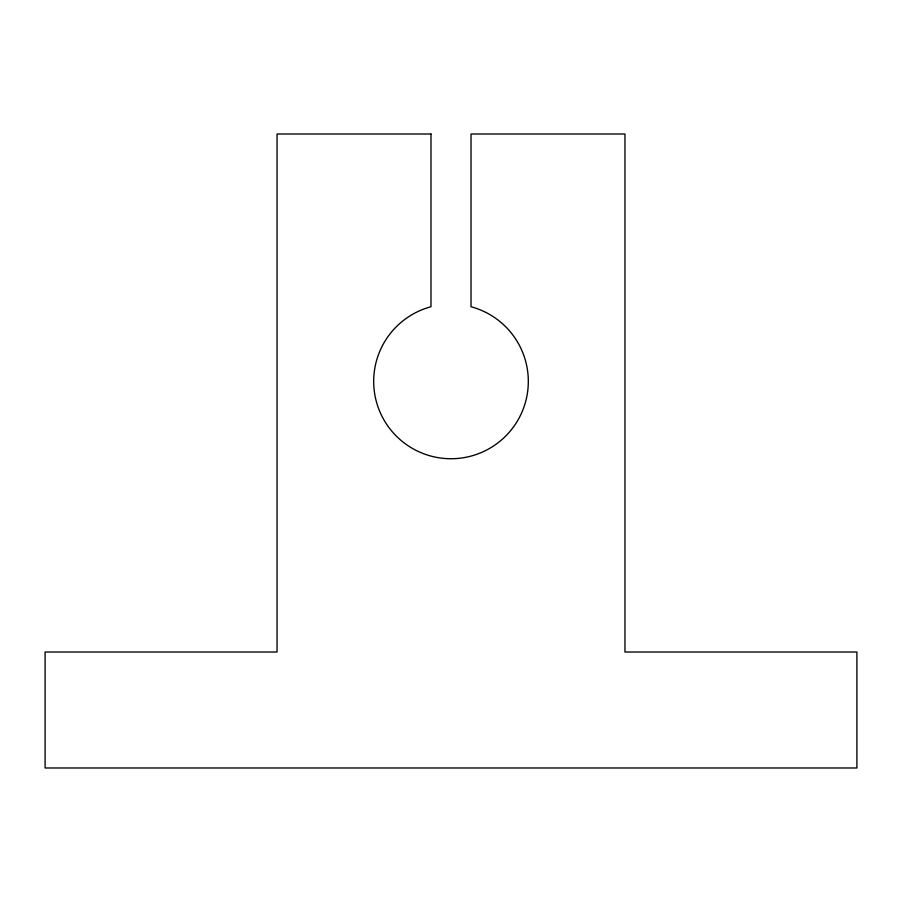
<?xml version="1.0" encoding="UTF-8"?>
<svg xmlns="http://www.w3.org/2000/svg" width="902" height="902" viewBox="0 0 902 902"><rect width="100%" height="100%" fill="white"/><g stroke="black" fill="none" stroke-linecap="round" stroke-linejoin="round"><path stroke-width="1.35" d="M430.987 134.015L277.038 134.015L277.038 652.022L45.1 652.022L45.1 767.985L856.9 767.985L856.9 652.022L624.962 652.022L624.962 134.015L471.013 134.015L471.013 306.736A77.313 77.313 0 0 1 514.332 425.767A77.313 77.313 0 0 1 387.668 425.767A77.313 77.313 0 0 1 430.987 306.736L430.987 134.015"/></g></svg>
